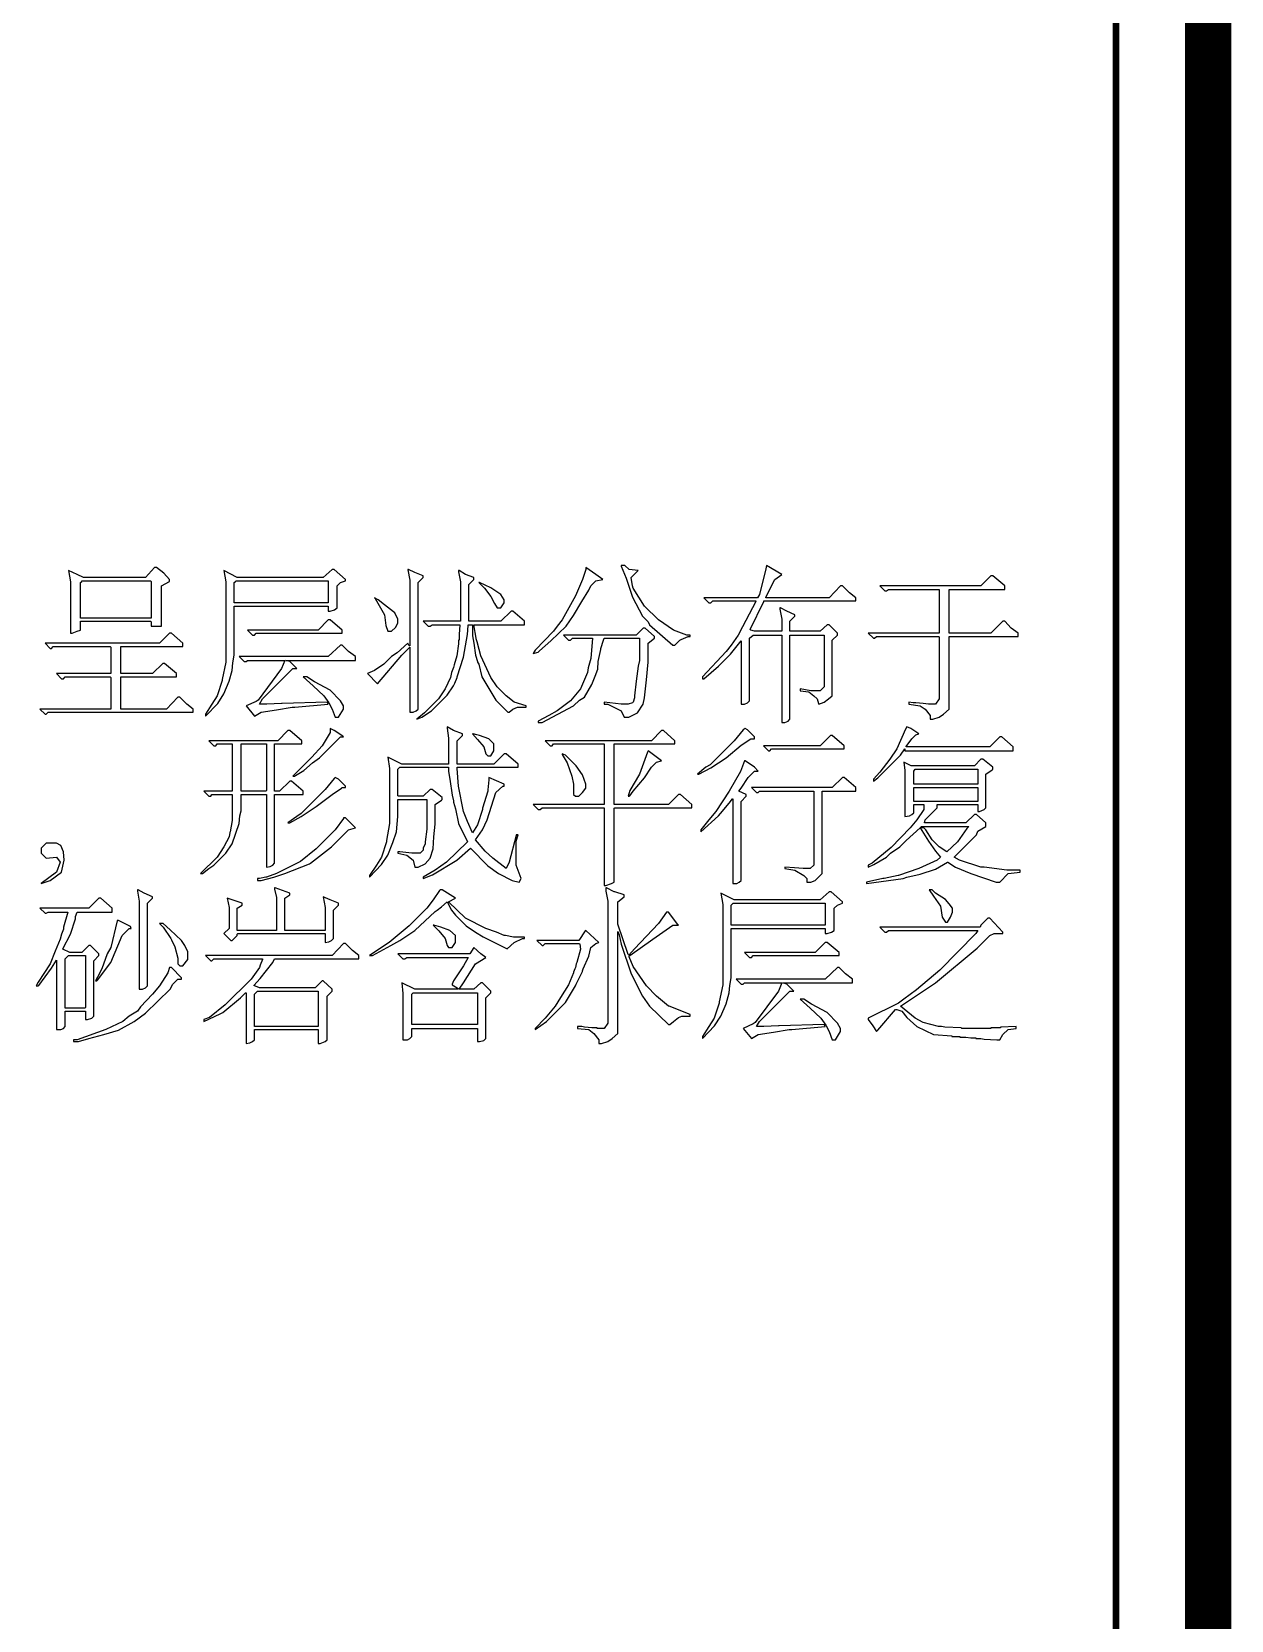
# Model space of a CAD drawing. Extents: x 94 to 452, y -72 to 1042.
# Drawn here: x 425.69 to 451.73, y 520.48 to 554.97 of the extents above; entities that cross this region are included whole.
import ezdxf

# ---------------------------------------------------------------- set-up
doc = ezdxf.new("R2010")
doc.units = 0
doc.header["$MEASUREMENT"] = 0
doc.layers.add('TREE_LAYER', color=7, linetype='Continuous')

msp = doc.modelspace()

# ---------------------------------------------------------------- linework, layer by layer
at = {"layer": 'TREE_LAYER'}
for points, const_width, elevation in [([(94.22612, 93.001716), (94.22612, 848.485862), (94.22612, 908.832322), (94.22612, 995.005583), (94.22612, 1005.005583), (94.22612, 1017.005583), (126.22612, 1017.005583), (146.22612, 1017.005583), (186.22612, 1017.005583), (191.22612, 1017.005583), (206.22612, 1017.005583), (211.22612, 1017.005583), (221.22612, 1017.005583), (399.22612, 1017.005583), (409.22612, 1017.005583), (451.22612, 1017.005583), (451.22612, 995.005583), (451.22612, 11.113007)], 1, 2891.008799), ([(449.22612, 11.113007), (449.22612, 995.005583)], 0.15, 2875.008799)]:
    msp.add_lwpolyline(points, dxfattribs=dict(at, const_width=const_width, elevation=elevation))
at = {"layer": 'TREE_LAYER', "elevation": 1017}
for points in [[(428.395775, 543.340555), (428.354598, 543.340555), (428.162441, 543.120947), (426.817343, 543.120947), (426.680088, 543.189574), (426.487931, 543.271927), (426.529108, 543.024868), (426.529108, 541.913104), (426.570284, 541.913104), (426.680088, 541.95428), (426.748716, 541.981731), (426.748716, 542.160162), (426.748716, 542.173888), (428.272245, 542.173888), (428.285971, 542.160162), (428.285971, 542.064084), (428.505579, 542.064084), (428.505579, 542.942515), (428.68401, 543.038594), (428.68401, 543.07977), (428.56048, 543.217025), (428.395775, 543.340555), (428.395775, 543.340555)], [(432.252292, 543.299378), (432.211116, 543.299378), (432.018959, 543.120947), (430.152292, 543.120947), (429.864057, 543.271927), (429.905233, 543.024868), (429.905233, 541.281731), (429.822881, 540.911143), (429.822881, 540.883692), (429.713077, 540.55428), (429.603273, 540.375849), (429.466018, 540.156241), (429.466018, 540.115064), (429.726802, 540.389574), (429.864057, 540.595457), (429.973861, 540.869966), (430.042488, 541.1033), (430.056214, 541.268006), (430.083665, 541.432711), (430.083665, 542.489574), (430.083665, 542.5033), (432.128763, 542.5033), (432.128763, 542.489574), (432.128763, 542.393496), (432.169939, 542.393496), (432.266018, 542.420947), (432.32092, 542.462123), (432.32092, 542.942515), (432.389547, 543.011143), (432.499351, 543.052319), (432.499351, 543.07977), (432.252292, 543.299378), (432.252292, 543.299378)], [(433.871555, 543.299378), (433.85783, 543.299378), (433.85783, 543.285653), (433.899006, 543.066045), (433.899006, 541.638594), (433.899006, 541.638594), (433.885281, 541.638594), (433.85783, 541.693496), (433.624496, 541.487613), (433.500967, 541.40526), (433.336261, 541.240555), (433.130379, 541.1033), (432.979398, 541.034672), (433.199006, 540.815064), (433.720575, 541.432711), (433.899006, 541.611143), (433.899006, 541.611143), (433.899006, 540.197417), (433.967634, 540.197417), (434.036261, 540.224868), (434.077437, 540.266045), (434.077437, 543.011143), (434.187241, 543.120947), (434.187241, 543.162123), (434.00881, 543.230751), (433.871555, 543.299378), (433.871555, 543.299378)], [(434.969594, 543.271927), (434.955869, 543.271927), (434.955869, 543.244476), (434.997045, 543.024868), (434.997045, 542.242515), (434.997045, 542.242515), (434.997045, 542.173888), (434.98332, 542.173888), (434.187241, 542.173888), (434.297045, 542.064084), (434.338222, 542.064084), (434.379398, 542.091535), (434.98332, 542.091535), (434.98332, 542.091535), (434.969594, 541.885653), (434.969594, 541.885653), (434.969594, 541.830751), (434.969594, 541.817025), (434.969594, 541.762123), (434.955869, 541.762123), (434.955869, 541.67977), (434.914692, 541.418986), (434.85979, 541.226829), (434.846065, 541.171927), (434.804888, 541.062123), (434.777437, 540.952319), (434.667634, 540.70526), (434.516653, 540.485653), (434.214692, 540.183692), (434.049986, 540.046437), (434.15979, 540.087613), (434.365673, 540.224868), (434.70881, 540.568006), (434.846065, 540.773888), (434.873516, 540.82879), (434.928418, 540.952319), (434.928418, 540.966045), (435.065673, 541.391535), (435.106849, 541.638594), (435.148026, 541.885653), (435.161751, 542.077809), (435.161751, 542.091535), (435.244104, 542.091535), (435.25783, 542.091535), (435.25783, 541.858202), (435.285281, 541.693496), (435.326457, 541.432711), (435.367634, 541.295457), (435.367634, 541.281731), (435.395085, 541.240555), (435.463712, 540.966045), (435.655869, 540.636633), (435.765673, 540.458202), (436.026457, 540.197417), (436.053908, 540.197417), (436.136261, 540.266045), (436.232339, 540.307221), (436.424496, 540.307221), (436.424496, 540.334672), (436.163712, 540.417025), (435.985281, 540.55428), (435.793124, 540.746437), (435.655869, 540.952319), (435.436261, 541.418986), (435.367634, 541.693496), (435.367634, 541.707221), (435.340183, 541.789574), (435.340183, 541.8033), (435.285281, 542.091535), (435.299006, 542.091535), (436.38332, 542.091535), (436.38332, 542.173888), (436.136261, 542.393496), (436.095085, 542.393496), (435.875477, 542.173888), (435.175477, 542.173888), (435.175477, 542.201339), (435.175477, 542.242515), (435.175477, 542.969966), (435.285281, 543.07977), (435.285281, 543.120947), (435.106849, 543.189574), (434.969594, 543.271927), (434.969594, 543.271927)], [(437.714347, 543.340555), (437.714347, 543.340555), (437.714347, 543.299378), (437.64572, 543.07977), (437.494739, 542.722907), (437.206504, 542.201339), (437.0967, 542.064084), (437.014347, 541.95428), (436.616308, 541.542515), (436.575132, 541.473888), (436.684936, 541.501339), (436.712387, 541.52879), (436.959445, 541.748398), (437.288857, 542.064084), (437.453563, 542.297417), (437.631994, 542.599378), (437.782975, 542.846437), (437.824151, 542.942515), (437.933955, 543.052319), (438.084936, 543.07977), (437.933955, 543.189574), (437.714347, 543.340555), (437.714347, 543.340555)], [(438.565328, 543.381731), (438.482975, 543.381731), (438.482975, 543.368006), (438.592779, 543.107221), (438.730034, 542.695457), (438.949641, 542.283692), (439.073171, 542.160162), (439.100622, 542.091535), (439.608465, 541.652319), (439.649641, 541.652319), (439.759445, 541.762123), (439.786896, 541.775849), (439.937877, 541.844476), (439.979053, 541.844476), (439.979053, 541.871927), (439.910426, 541.871927), (439.62219, 541.981731), (439.292779, 542.201339), (438.990818, 542.5033), (438.743759, 542.887613), (438.730034, 542.942515), (438.702583, 543.120947), (438.853563, 543.271927), (438.661406, 543.299378), (438.565328, 543.381731), (438.565328, 543.381731)], [(441.639492, 543.381731), (441.625767, 543.313104), (441.488512, 542.750358), (441.447336, 542.681731), (440.280669, 542.681731), (440.390473, 542.571927), (440.431649, 542.571927), (440.472826, 542.613104), (441.406159, 542.613104), (441.406159, 542.599378), (441.117924, 542.050358), (441.021845, 541.871927), (440.870865, 541.652319), (440.761061, 541.515064), (440.253218, 540.966045), (440.253218, 540.924868), (440.280669, 540.924868), (440.596355, 541.199378), (440.85714, 541.460162), (441.090473, 541.748398), (441.090473, 541.748398), (441.090473, 540.375849), (441.1591, 540.375849), (441.227728, 540.4033), (441.268904, 540.444476), (441.268904, 541.8033), (441.351257, 541.871927), (441.968904, 541.871927), (441.968904, 541.871927), (441.968904, 539.977809), (442.037532, 539.977809), (442.106159, 540.00526), (442.147336, 540.046437), (442.147336, 541.871927), (442.161061, 541.871927), (442.874787, 541.871927), (442.888512, 541.871927), (442.888512, 540.746437), (442.806159, 540.664084), (442.600277, 540.664084), (442.366943, 540.70526), (442.366943, 540.664084), (442.5591, 540.636633), (442.668904, 540.55428), (442.737532, 540.485653), (442.764983, 540.389574), (442.778708, 540.375849), (442.888512, 540.417025), (442.98459, 540.485653), (443.066943, 540.55428), (443.066943, 541.762123), (443.176747, 541.871927), (443.176747, 541.913104), (442.998316, 542.091535), (442.95714, 542.091535), (442.806159, 541.95428), (442.161061, 541.95428), (442.147336, 541.95428), (442.147336, 542.173888), (442.25714, 542.283692), (442.25714, 542.311143), (442.078708, 542.393496), (441.941453, 542.462123), (441.927728, 542.462123), (441.927728, 542.434672), (441.968904, 542.215064), (441.968904, 541.95428), (441.968904, 541.95428), (441.378708, 541.95428), (441.296355, 541.981731), (441.28263, 541.995457), (441.58459, 542.599378), (441.58459, 542.613104), (443.574787, 542.613104), (443.574787, 542.681731), (443.437532, 542.791535), (443.286551, 542.942515), (443.245375, 542.942515), (442.998316, 542.681731), (441.625767, 542.681731), (441.625767, 542.695457), (441.817924, 543.07977), (441.968904, 543.189574), (441.639492, 543.381731), (441.639492, 543.381731)], [(446.552873, 543.162123), (446.511696, 543.162123), (446.292089, 542.942515), (444.09601, 542.942515), (444.205814, 542.832711), (444.246991, 542.832711), (444.288167, 542.860162), (445.372481, 542.860162), (445.386206, 542.860162), (445.386206, 541.913104), (445.372481, 541.913104), (443.848951, 541.913104), (443.958755, 541.8033), (443.986206, 541.8033), (444.027383, 541.844476), (445.372481, 541.844476), (445.386206, 541.830751), (445.386206, 540.485653), (445.303853, 540.375849), (445.152873, 540.375849), (445.152873, 540.375849), (445.043069, 540.389574), (445.043069, 540.389574), (444.878363, 540.4033), (444.823461, 540.4033), (444.727383, 540.417025), (444.727383, 540.375849), (444.974442, 540.334672), (445.084245, 540.266045), (445.194049, 540.12879), (445.194049, 540.115064), (445.194049, 540.046437), (445.248951, 540.046437), (445.386206, 540.087613), (445.482285, 540.156241), (445.605814, 540.266045), (445.605814, 541.830751), (445.605814, 541.844476), (447.101893, 541.844476), (447.101893, 541.913104), (446.950912, 542.022907), (446.813657, 542.173888), (446.772481, 542.173888), (446.511696, 541.913104), (445.605814, 541.913104), (445.605814, 541.913104), (445.605814, 542.860162), (445.605814, 542.860162), (446.813657, 542.860162), (446.813657, 542.942515), (446.552873, 543.162123), (446.552873, 543.162123)], [(426.776167, 543.038594), (426.776167, 543.052319), (428.272245, 543.052319), (428.285971, 543.038594), (428.285971, 542.242515), (428.272245, 542.242515), (426.748716, 542.242515), (426.748716, 542.242515), (426.748716, 543.011143), (426.776167, 543.038594), (426.776167, 543.038594)], [(430.111116, 543.038594), (430.124841, 543.052319), (432.128763, 543.052319), (432.128763, 543.038594), (432.128763, 542.571927), (432.128763, 542.571927), (430.083665, 542.571927), (430.083665, 542.571927), (430.083665, 543.011143), (430.111116, 543.038594), (430.111116, 543.038594)], [(435.40881, 543.011143), (435.395085, 543.011143), (435.518614, 542.887613), (435.655869, 542.709182), (435.738222, 542.558202), (435.793124, 542.462123), (435.806849, 542.462123), (435.875477, 542.462123), (435.944104, 542.571927), (435.944104, 542.640555), (435.875477, 542.750358), (435.655869, 542.901339), (435.40881, 543.011143), (435.40881, 543.011143)], [(433.130379, 542.681731), (433.130379, 542.681731), (433.144104, 542.668006), (433.349986, 542.311143), (433.377437, 542.077809), (433.418614, 541.95428), (433.418614, 541.95428), (433.500967, 541.95428), (433.58332, 542.036633), (433.638222, 542.132711), (433.638222, 542.215064), (433.569594, 542.352319), (433.542143, 542.37977), (433.349986, 542.530751), (433.212732, 542.640555), (433.130379, 542.681731), (433.130379, 542.681731)], [(432.169939, 542.201339), (432.128763, 542.201339), (431.909155, 541.981731), (430.3719, 541.981731), (430.481704, 541.871927), (430.522881, 541.871927), (430.564057, 541.913104), (432.430724, 541.913104), (432.430724, 541.981731), (432.169939, 542.201339), (432.169939, 542.201339)], [(428.725186, 541.913104), (428.68401, 541.913104), (428.464402, 541.693496), (425.980088, 541.693496), (426.089892, 541.583692), (426.117343, 541.583692), (426.15852, 541.624868), (427.393814, 541.624868), (427.407539, 541.611143), (427.407539, 541.034672), (427.393814, 541.034672), (426.227147, 541.034672), (426.336951, 540.924868), (426.378128, 540.924868), (426.419304, 540.966045), (427.393814, 540.966045), (427.407539, 540.952319), (427.407539, 540.266045), (427.393814, 540.266045), (425.870284, 540.266045), (425.980088, 540.156241), (426.007539, 540.156241), (426.048716, 540.197417), (429.191853, 540.197417), (429.191853, 540.266045), (429.054598, 540.375849), (428.903618, 540.526829), (428.862441, 540.526829), (428.615382, 540.266045), (427.627147, 540.266045), (427.627147, 540.266045), (427.627147, 540.952319), (427.627147, 540.966045), (428.83499, 540.966045), (428.83499, 541.034672), (428.574206, 541.25428), (428.533029, 541.25428), (428.313422, 541.034672), (427.627147, 541.034672), (427.627147, 541.034672), (427.627147, 541.611143), (427.627147, 541.624868), (428.972245, 541.624868), (428.972245, 541.693496), (428.725186, 541.913104), (428.725186, 541.913104)], [(439.004543, 542.022907), (438.963367, 542.022907), (438.812387, 541.871927), (437.233955, 541.871927), (437.343759, 541.762123), (437.384936, 541.762123), (437.426112, 541.8033), (437.851602, 541.8033), (437.865328, 541.8033), (437.824151, 541.364084), (437.769249, 541.158202), (437.755524, 541.062123), (437.604543, 540.70526), (437.384936, 540.444476), (437.0967, 540.224868), (436.918269, 540.12879), (436.684936, 540.00526), (436.684936, 539.977809), (436.767288, 539.977809), (437.453563, 540.334672), (437.577092, 540.458202), (437.686896, 540.526829), (437.851602, 540.801339), (437.92023, 540.97977), (437.975132, 541.130751), (437.988857, 541.295457), (438.043759, 541.556241), (438.043759, 541.583692), (438.098661, 541.762123), (438.112387, 541.8033), (438.881014, 541.8033), (438.881014, 541.8033), (438.881014, 541.322907), (438.853563, 541.199378), (438.812387, 540.869966), (438.77121, 540.55428), (438.77121, 540.513104), (438.743759, 540.417025), (438.730034, 540.4033), (438.633955, 540.375849), (438.482975, 540.375849), (438.112387, 540.417025), (438.112387, 540.375849), (438.194739, 540.375849), (438.482975, 540.224868), (438.551602, 540.087613), (438.647681, 540.087613), (438.839837, 540.183692), (438.963367, 540.375849), (438.990818, 540.513104), (439.031994, 540.897417), (439.073171, 541.281731), (439.073171, 541.693496), (439.210426, 541.8033), (439.210426, 541.844476), (439.004543, 542.022907), (439.004543, 542.022907)], [(432.430724, 541.652319), (432.389547, 541.652319), (432.128763, 541.40526), (430.193469, 541.40526), (430.303273, 541.295457), (430.344449, 541.295457), (430.3719, 541.322907), (431.181704, 541.322907), (431.181704, 541.322907), (431.113077, 541.144476), (430.605233, 540.458202), (430.564057, 540.430751), (430.344449, 540.334672), (430.522881, 540.115064), (430.673861, 540.197417), (431.003273, 540.252319), (431.34641, 540.307221), (431.401312, 540.307221), (432.128763, 540.375849), (432.101312, 540.417025), (431.126802, 540.389574), (431.113077, 540.389574), (430.79739, 540.375849), (430.79739, 540.375849), (430.64641, 540.375849), (430.632684, 540.375849), (430.701312, 540.485653), (431.360135, 541.144476), (431.442488, 541.144476), (431.291508, 541.295457), (431.209155, 541.322907), (431.209155, 541.322907), (431.209155, 541.322907), (432.718959, 541.322907), (432.718959, 541.40526), (432.567979, 541.515064), (432.430724, 541.652319), (432.430724, 541.652319)], [(431.662096, 540.966045), (431.579743, 540.966045), (431.799351, 540.773888), (432.032684, 540.55428), (432.142488, 540.4033), (432.211116, 540.266045), (432.279743, 540.087613), (432.348371, 540.087613), (432.458175, 540.266045), (432.458175, 540.334672), (432.389547, 540.444476), (432.169939, 540.677809), (431.826802, 540.856241), (431.662096, 540.966045), (431.662096, 540.966045)], [(431.291508, 539.799378), (431.250332, 539.799378), (431.030724, 539.57977), (429.534645, 539.57977), (429.644449, 539.469966), (429.685626, 539.469966), (429.713077, 539.511143), (430.042488, 539.511143), (430.042488, 539.511143), (430.042488, 538.495457), (430.042488, 538.481731), (429.424841, 538.481731), (429.534645, 538.371927), (429.575822, 538.371927), (429.603273, 538.413104), (430.042488, 538.413104), (430.042488, 538.413104), (430.042488, 537.850358), (430.001312, 537.6033), (429.987586, 537.589574), (429.973861, 537.493496), (429.864057, 537.273888), (429.713077, 537.05428), (429.356214, 536.697417), (429.39739, 536.697417), (429.534645, 536.807221), (429.644449, 536.875849), (429.905233, 537.136633), (430.042488, 537.342515), (430.193469, 537.781731), (430.207194, 537.946437), (430.234645, 538.056241), (430.234645, 538.413104), (430.234645, 538.413104), (430.769939, 538.413104), (430.783665, 538.413104), (430.783665, 536.834672), (430.866018, 536.848398), (430.92092, 536.875849), (430.962096, 536.917025), (430.962096, 538.413104), (430.962096, 538.413104), (431.579743, 538.413104), (431.579743, 538.481731), (431.332684, 538.701339), (431.291508, 538.701339), (431.0719, 538.481731), (430.962096, 538.481731), (430.962096, 538.495457), (430.962096, 539.511143), (430.962096, 539.511143), (431.552292, 539.511143), (431.552292, 539.57977), (431.291508, 539.799378), (431.291508, 539.799378)], [(432.169939, 539.840555), (432.169939, 539.840555), (432.169939, 539.771927), (432.169939, 539.758202), (431.991508, 539.469966), (431.7719, 539.222907), (431.360135, 538.811143), (431.401312, 538.811143), (431.415037, 538.824868), (431.593469, 538.934672), (431.785626, 539.099378), (431.936606, 539.209182), (432.389547, 539.662123), (432.458175, 539.662123), (432.403273, 539.7033), (432.252292, 539.799378), (432.169939, 539.840555), (432.169939, 539.840555)], [(434.70881, 539.881731), (434.70881, 539.881731), (434.70881, 539.85428), (434.736261, 539.634672), (434.736261, 539.071927), (434.736261, 539.071927), (433.720575, 539.071927), (433.418614, 539.222907), (433.45979, 538.975849), (433.45979, 537.781731), (433.391163, 537.411143), (433.391163, 537.383692), (433.281359, 537.05428), (433.171555, 536.875849), (433.020575, 536.656241), (433.020575, 536.615064), (433.281359, 536.889574), (433.418614, 537.095457), (433.528418, 537.369966), (433.610771, 537.6033), (433.624496, 537.768006), (433.638222, 537.932711), (433.638222, 538.3033), (433.651947, 538.3033), (434.255869, 538.3033), (434.269594, 538.3033), (434.269594, 537.658202), (434.228418, 537.383692), (434.228418, 537.342515), (434.187241, 537.246437), (434.187241, 537.20526), (434.118614, 537.136633), (433.940183, 537.136633), (433.679398, 537.164084), (433.638222, 537.164084), (433.638222, 537.136633), (433.830379, 537.095457), (433.967634, 536.985653), (434.00881, 536.834672), (434.077437, 536.834672), (434.228418, 536.9033), (434.338222, 537.026829), (434.406849, 537.232711), (434.420575, 537.493496), (434.448026, 537.768006), (434.448026, 538.193496), (434.585281, 538.289574), (434.599006, 538.3033), (434.599006, 538.344476), (434.379398, 538.522907), (434.338222, 538.522907), (434.187241, 538.371927), (433.651947, 538.371927), (433.638222, 538.385653), (433.638222, 538.962123), (433.679398, 539.0033), (434.736261, 539.0033), (434.736261, 538.989574), (434.736261, 538.907221), (434.763712, 538.742515), (434.818614, 538.399378), (434.846065, 538.275849), (434.846065, 538.248398), (434.887241, 538.097417), (434.955869, 537.781731), (435.148026, 537.383692), (434.695085, 536.944476), (434.448026, 536.766045), (434.187241, 536.615064), (434.187241, 536.587613), (434.393124, 536.669966), (434.914692, 536.985653), (435.216653, 537.246437), (435.587241, 536.862123), (435.820575, 536.697417), (436.122535, 536.546437), (436.273516, 536.50526), (436.314692, 536.587613), (436.204888, 536.875849), (436.204888, 537.397417), (436.246065, 537.534672), (436.204888, 537.534672), (436.204888, 537.520947), (436.053908, 536.944476), (435.985281, 536.807221), (435.697045, 537.026829), (435.532339, 537.177809), (435.326457, 537.424868), (435.477437, 537.644476), (435.573516, 537.864084), (435.765673, 538.45428), (435.916653, 538.591535), (435.944104, 538.591535), (435.944104, 538.632711), (435.614692, 538.783692), (435.614692, 538.72879), (435.587241, 538.509182), (435.587241, 538.481731), (435.477437, 538.111143), (435.477437, 538.083692), (435.367634, 537.75428), (435.25783, 537.575849), (435.148026, 537.822907), (435.065673, 538.042515), (434.955869, 538.591535), (434.928418, 538.975849), (434.928418, 539.0033), (436.246065, 539.0033), (436.246065, 539.071927), (435.985281, 539.291535), (435.944104, 539.291535), (435.724496, 539.071927), (434.928418, 539.071927), (434.928418, 539.071927), (434.928418, 539.57977), (435.038222, 539.689574), (435.038222, 539.730751), (434.846065, 539.799378), (434.70881, 539.881731), (434.70881, 539.881731)], [(435.271555, 539.730751), (435.25783, 539.730751), (435.367634, 539.607221), (435.504888, 539.442515), (435.546065, 539.291535), (435.587241, 539.250358), (435.655869, 539.250358), (435.724496, 539.360162), (435.724496, 539.511143), (435.614692, 539.620947), (435.40881, 539.689574), (435.353908, 539.7033), (435.271555, 539.730751), (435.271555, 539.730751)], [(439.402583, 539.799378), (439.361406, 539.799378), (439.141798, 539.57977), (436.835916, 539.57977), (436.94572, 539.469966), (436.986896, 539.469966), (437.014347, 539.511143), (438.112387, 539.511143), (438.112387, 539.511143), (438.112387, 538.193496), (438.112387, 538.193496), (436.575132, 538.193496), (436.684936, 538.083692), (436.726112, 538.083692), (436.767288, 538.124868), (438.112387, 538.124868), (438.112387, 538.111143), (438.112387, 536.436633), (438.153563, 536.436633), (438.277092, 536.477809), (438.331994, 536.50526), (438.331994, 538.111143), (438.34572, 538.124868), (440.02023, 538.124868), (440.02023, 538.193496), (439.773171, 538.413104), (439.731994, 538.413104), (439.512387, 538.193496), (438.34572, 538.193496), (438.331994, 538.193496), (438.331994, 539.511143), (438.34572, 539.511143), (439.649641, 539.511143), (439.649641, 539.57977), (439.402583, 539.799378), (439.402583, 539.799378)], [(441.172826, 539.840555), (441.131649, 539.813104), (440.939492, 539.57977), (440.417924, 539.058202), (440.321845, 539.0033), (440.143414, 538.852319), (440.170865, 538.852319), (440.431649, 538.989574), (440.761061, 539.209182), (441.090473, 539.483692), (441.296355, 539.620947), (441.310081, 539.620947), (441.378708, 539.620947), (441.378708, 539.662123), (441.227728, 539.813104), (441.172826, 539.840555), (441.172826, 539.840555)], [(444.686206, 539.881731), (444.658755, 539.826829), (444.466598, 539.401339), (444.315618, 539.181731), (444.09601, 538.893496), (443.958755, 538.742515), (443.958755, 538.701339), (444.054834, 538.769966), (444.548951, 539.264084), (444.64503, 539.401339), (444.64503, 539.360162), (446.992089, 539.360162), (446.992089, 539.442515), (446.74503, 539.662123), (446.703853, 539.662123), (446.484245, 539.442515), (444.672481, 539.442515), (444.672481, 539.442515), (444.672481, 539.456241), (444.79601, 539.620947), (444.878363, 539.7033), (444.946991, 539.730751), (444.768559, 539.840555), (444.686206, 539.881731), (444.686206, 539.881731)], [(430.234645, 539.511143), (430.234645, 539.511143), (430.769939, 539.511143), (430.783665, 539.511143), (430.783665, 538.495457), (430.769939, 538.481731), (430.234645, 538.481731), (430.234645, 538.495457), (430.234645, 539.511143), (430.234645, 539.511143)], [(439.073171, 539.360162), (439.059445, 539.332711), (438.881014, 538.852319), (438.675132, 538.495457), (438.633955, 538.371927), (438.661406, 538.371927), (438.675132, 538.385653), (438.743759, 538.481731), (438.990818, 538.769966), (439.141798, 539.0033), (439.251602, 539.113104), (439.361406, 539.140555), (439.073171, 539.360162), (439.073171, 539.360162)], [(443.066943, 539.689574), (443.025767, 539.689574), (442.806159, 539.469966), (441.570865, 539.469966), (441.680669, 539.360162), (441.70812, 539.360162), (441.749296, 539.401339), (443.327728, 539.401339), (443.327728, 539.469966), (443.066943, 539.689574), (443.066943, 539.689574)], [(437.206504, 539.291535), (437.206504, 539.291535), (437.206504, 539.277809), (437.316308, 539.099378), (437.412387, 538.811143), (437.453563, 538.632711), (437.453563, 538.413104), (437.494739, 538.371927), (437.563367, 538.371927), (437.64572, 538.45428), (437.714347, 538.550358), (437.714347, 538.632711), (437.64572, 538.838594), (437.508465, 539.030751), (437.275132, 539.264084), (437.206504, 539.291535), (437.206504, 539.291535)], [(441.172826, 539.140555), (441.1591, 539.140555), (441.076747, 538.907221), (440.829689, 538.481731), (440.541453, 538.042515), (440.390473, 537.864084), (440.212041, 537.644476), (440.212041, 537.6033), (440.596355, 537.946437), (440.637532, 538.001339), (440.829689, 538.220947), (440.898316, 538.317025), (440.898316, 538.317025), (440.912041, 538.317025), (440.912041, 536.477809), (440.994394, 536.477809), (441.049296, 536.50526), (441.090473, 536.546437), (441.090473, 538.262123), (441.200277, 538.371927), (441.200277, 538.413104), (441.035571, 538.481731), (441.035571, 538.481731), (441.090473, 538.550358), (441.241453, 538.783692), (441.378708, 538.920947), (441.461061, 538.920947), (441.378708, 539.0033), (441.172826, 539.140555), (441.172826, 539.140555)], [(446.333265, 539.181731), (446.292089, 539.181731), (446.154834, 539.030751), (444.782285, 539.030751), (444.617579, 539.113104), (444.64503, 538.934672), (444.64503, 537.932711), (444.741108, 537.946437), (444.79601, 537.973888), (444.837187, 538.015064), (444.837187, 538.193496), (444.837187, 538.193496), (445.043069, 538.193496), (445.056794, 538.193496), (445.056794, 538.083692), (444.905814, 537.864084), (444.754834, 537.685653), (444.343069, 537.260162), (443.931304, 536.917025), (443.848951, 536.875849), (443.848951, 536.834672), (443.972481, 536.889574), (444.246991, 537.05428), (444.329343, 537.136633), (444.535226, 537.273888), (444.672481, 537.411143), (444.974442, 537.685653), (445.152873, 537.397417), (445.303853, 537.177809), (445.413657, 537.05428), (445.34503, 536.985653), (444.946991, 536.807221), (444.507775, 536.656241), (444.494049, 536.656241), (444.192089, 536.587613), (444.164638, 536.587613), (443.807775, 536.50526), (443.807775, 536.477809), (444.603853, 536.587613), (444.686206, 536.615064), (444.974442, 536.683692), (445.303853, 536.793496), (445.564638, 536.944476), (445.578363, 536.944476), (445.743069, 536.834672), (446.072481, 536.697417), (446.6215, 536.50526), (446.703853, 536.50526), (446.882285, 536.697417), (447.143069, 536.724868), (447.143069, 536.766045), (446.854834, 536.766045), (446.360716, 536.834672), (446.292089, 536.834672), (445.825422, 536.985653), (445.715618, 537.05428), (446.19601, 537.534672), (446.223461, 537.617025), (446.401893, 537.713104), (446.401893, 537.795457), (446.19601, 537.973888), (446.154834, 537.973888), (445.962677, 537.795457), (445.07052, 537.795457), (445.07052, 537.795457), (445.084245, 537.864084), (445.34503, 538.124868), (445.34503, 538.193496), (446.223461, 538.193496), (446.223461, 538.193496), (446.223461, 538.042515), (446.264638, 538.042515), (446.360716, 538.083692), (446.401893, 538.124868), (446.401893, 538.852319), (446.539147, 538.948398), (446.552873, 538.962123), (446.552873, 539.0033), (446.333265, 539.181731), (446.333265, 539.181731)], [(432.279743, 538.783692), (432.252292, 538.756241), (432.060135, 538.522907), (431.538567, 538.001339), (431.442488, 537.932711), (431.250332, 537.795457), (431.291508, 537.795457), (431.538567, 537.932711), (431.867979, 538.152319), (432.211116, 538.413104), (432.416998, 538.550358), (432.430724, 538.564084), (432.499351, 538.564084), (432.499351, 538.591535), (432.348371, 538.742515), (432.279743, 538.783692), (432.279743, 538.783692)], [(443.327728, 538.783692), (443.286551, 538.783692), (443.066943, 538.564084), (441.310081, 538.564084), (441.419885, 538.45428), (441.461061, 538.45428), (441.488512, 538.481731), (442.655179, 538.481731), (442.668904, 538.481731), (442.668904, 536.875849), (442.586551, 536.807221), (442.435571, 536.807221), (442.435571, 536.807221), (442.243414, 536.820947), (442.243414, 536.820947), (442.037532, 536.834672), (442.037532, 536.807221), (442.25714, 536.766045), (442.449296, 536.656241), (442.517924, 536.587613), (442.517924, 536.50526), (442.600277, 536.50526), (442.696355, 536.546437), (442.847336, 536.697417), (442.847336, 538.481731), (442.847336, 538.481731), (443.574787, 538.481731), (443.574787, 538.564084), (443.327728, 538.783692), (443.327728, 538.783692)], [(444.864638, 538.962123), (444.864638, 538.962123), (446.223461, 538.962123), (446.223461, 538.962123), (446.223461, 538.632711), (446.223461, 538.632711), (444.837187, 538.632711), (444.837187, 538.632711), (444.837187, 538.920947), (444.864638, 538.962123), (444.864638, 538.962123)], [(444.837187, 538.550358), (444.837187, 538.564084), (446.223461, 538.564084), (446.223461, 538.550358), (446.223461, 538.275849), (446.223461, 538.262123), (444.837187, 538.262123), (444.837187, 538.275849), (444.837187, 538.550358), (444.837187, 538.550358)], [(432.499351, 537.90526), (432.458175, 537.90526), (432.458175, 537.891535), (432.279743, 537.644476), (431.867979, 537.232711), (431.524841, 536.958202), (431.003273, 536.697417), (430.783665, 536.615064), (430.769939, 536.615064), (430.632684, 536.587613), (430.591508, 536.587613), (430.591508, 536.546437), (430.673861, 536.546437), (430.948371, 536.615064), (431.181704, 536.697417), (431.716998, 536.9033), (431.744449, 536.917025), (432.19739, 537.273888), (432.567979, 537.644476), (432.718959, 537.685653), (432.499351, 537.90526), (432.499351, 537.90526)], [(445.001893, 537.713104), (445.015618, 537.713104), (446.031304, 537.713104), (446.031304, 537.713104), (445.990128, 537.671927), (445.784245, 537.383692), (445.550912, 537.164084), (445.386206, 537.273888), (445.235226, 537.424868), (445.097971, 537.644476), (445.056794, 537.685653), (444.974442, 537.685653), (445.001893, 537.713104), (445.001893, 537.713104)], [(426.227147, 537.356241), (426.007539, 537.356241), (425.897735, 537.246437), (425.897735, 537.136633), (426.007539, 537.026829), (426.227147, 537.05428), (426.3095, 536.944476), (426.227147, 536.724868), (425.897735, 536.477809), (426.089892, 536.546437), (426.336951, 536.724868), (426.391853, 536.985653), (426.378128, 537.164084), (426.323226, 537.301339), (426.227147, 537.356241), (426.227147, 537.356241)], [(427.997735, 536.340555), (427.98401, 536.340555), (427.98401, 536.313104), (428.025186, 536.093496), (428.025186, 534.185653), (428.093814, 534.185653), (428.162441, 534.213104), (428.203618, 534.25428), (428.203618, 536.052319), (428.313422, 536.162123), (428.313422, 536.189574), (428.13499, 536.271927), (427.997735, 536.340555), (427.997735, 536.340555)], [(430.975822, 536.381731), (430.962096, 536.381731), (430.962096, 536.35428), (431.003273, 536.175849), (431.003273, 535.462123), (430.989547, 535.462123), (430.166018, 535.462123), (430.152292, 535.462123), (430.152292, 535.942515), (430.262096, 536.011143), (430.262096, 536.011143), (430.262096, 536.052319), (429.932684, 536.162123), (429.973861, 535.956241), (429.973861, 535.5033), (429.864057, 535.393496), (430.015037, 535.242515), (430.042488, 535.242515), (430.152292, 535.352319), (430.152292, 535.37977), (430.166018, 535.393496), (432.060135, 535.393496), (432.060135, 535.37977), (432.060135, 535.201339), (432.142488, 535.215064), (432.19739, 535.242515), (432.238567, 535.283692), (432.238567, 535.901339), (432.348371, 536.011143), (432.348371, 536.052319), (432.169939, 536.120947), (432.018959, 536.189574), (432.060135, 535.956241), (432.060135, 535.462123), (432.060135, 535.462123), (431.181704, 535.462123), (431.181704, 535.462123), (431.181704, 536.162123), (431.291508, 536.230751), (431.291508, 536.230751), (431.291508, 536.271927), (430.975822, 536.381731), (430.975822, 536.381731)], [(434.599006, 536.340555), (434.55783, 536.340555), (434.544104, 536.326829), (434.406849, 536.120947), (434.269594, 535.942515), (433.885281, 535.558202), (433.446065, 535.201339), (433.020575, 534.913104), (433.089202, 534.913104), (433.487241, 535.132711), (433.679398, 535.242515), (434.00881, 535.462123), (434.448026, 535.873888), (434.489202, 535.901339), (434.585281, 535.969966), (434.70881, 536.07977), (434.804888, 535.901339), (434.887241, 535.791535), (435.120575, 535.558202), (435.326457, 535.420947), (435.491163, 535.324868), (436.012732, 535.064084), (436.163712, 535.201339), (436.342143, 535.283692), (436.38332, 535.283692), (436.38332, 535.311143), (436.149986, 535.311143), (435.971555, 535.352319), (435.944104, 535.352319), (435.779398, 535.420947), (435.546065, 535.5033), (435.106849, 535.722907), (434.736261, 536.07977), (434.887241, 536.162123), (434.599006, 536.340555), (434.599006, 536.340555)], [(438.167288, 536.381731), (438.153563, 536.381731), (438.153563, 536.313104), (438.194739, 536.093496), (438.194739, 533.444476), (438.112387, 533.334672), (437.961406, 533.334672), (437.961406, 533.348398), (437.851602, 533.348398), (437.851602, 533.348398), (437.686896, 533.362123), (437.631994, 533.375849), (437.535916, 533.375849), (437.535916, 533.334672), (437.782975, 533.307221), (437.892779, 533.224868), (438.002583, 533.087613), (438.002583, 533.087613), (438.002583, 533.00526), (438.057485, 533.00526), (438.194739, 533.046437), (438.290818, 533.115064), (438.414347, 533.224868), (438.414347, 535.434672), (438.414347, 535.434672), (438.441798, 535.366045), (438.482975, 535.160162), (438.702583, 534.515064), (438.949641, 534.034672), (439.100622, 533.815064), (439.512387, 533.417025), (439.539837, 533.417025), (439.62219, 533.485653), (439.731994, 533.568006), (439.800622, 533.595457), (439.979053, 533.595457), (439.979053, 533.636633), (439.979053, 533.636633), (439.526112, 533.815064), (439.512387, 533.815064), (439.251602, 534.034672), (439.031994, 534.25428), (438.743759, 534.67977), (438.661406, 534.885653), (438.661406, 534.899378), (438.675132, 534.913104), (439.169249, 535.269966), (439.608465, 535.571927), (439.62219, 535.571927), (439.731994, 535.571927), (439.718269, 535.585653), (439.512387, 535.860162), (439.512387, 535.860162), (439.47121, 535.860162), (439.292779, 535.613104), (438.77121, 535.064084), (438.647681, 534.926829), (438.633955, 534.940555), (438.414347, 535.599378), (438.414347, 536.07977), (438.551602, 536.189574), (438.551602, 536.189574), (438.551602, 536.230751), (438.34572, 536.299378), (438.331994, 536.299378), (438.167288, 536.381731), (438.167288, 536.381731)], [(443.039492, 536.299378), (442.998316, 536.299378), (442.806159, 536.120947), (440.939492, 536.120947), (440.651257, 536.271927), (440.692434, 536.024868), (440.692434, 534.281731), (440.610081, 533.911143), (440.610081, 533.883692), (440.500277, 533.55428), (440.390473, 533.375849), (440.253218, 533.156241), (440.253218, 533.115064), (440.514002, 533.389574), (440.651257, 533.595457), (440.761061, 533.869966), (440.829689, 534.1033), (440.843414, 534.268006), (440.870865, 534.432711), (440.870865, 535.489574), (440.870865, 535.5033), (442.915963, 535.5033), (442.915963, 535.489574), (442.915963, 535.393496), (442.95714, 535.393496), (443.053218, 535.420947), (443.10812, 535.462123), (443.10812, 535.942515), (443.176747, 536.011143), (443.286551, 536.052319), (443.286551, 536.07977), (443.039492, 536.299378), (443.039492, 536.299378)], [(445.235226, 536.340555), (445.166598, 536.340555), (445.262677, 536.2033), (445.413657, 535.983692), (445.454834, 535.750358), (445.523461, 535.640555), (445.564638, 535.640555), (445.633265, 535.750358), (445.674442, 535.860162), (445.674442, 535.942515), (445.605814, 536.038594), (445.523461, 536.134672), (445.303853, 536.271927), (445.235226, 536.340555), (445.235226, 536.340555)], [(427.187931, 536.162123), (427.146755, 536.162123), (426.927147, 535.942515), (425.870284, 535.942515), (425.980088, 535.832711), (426.007539, 535.832711), (426.048716, 535.860162), (426.474206, 535.860162), (426.474206, 535.860162), (426.378128, 535.530751), (426.378128, 535.489574), (426.336951, 535.37977), (426.3095, 535.269966), (426.199696, 535.009182), (426.089892, 534.734672), (425.829108, 534.336633), (425.787931, 534.25428), (425.787931, 534.25428), (425.829108, 534.25428), (425.842833, 534.268006), (426.117343, 534.638594), (426.227147, 534.817025), (426.227147, 534.817025), (426.227147, 533.307221), (426.323226, 533.307221), (426.378128, 533.334672), (426.419304, 533.375849), (426.419304, 533.70526), (426.419304, 533.70526), (426.844794, 533.70526), (426.85852, 533.70526), (426.85852, 533.526829), (426.899696, 533.526829), (426.995775, 533.55428), (427.036951, 533.595457), (427.036951, 534.8033), (427.146755, 534.913104), (427.146755, 534.95428), (426.968324, 535.132711), (426.927147, 535.132711), (426.776167, 534.981731), (426.515382, 534.981731), (426.364402, 535.050358), (426.364402, 535.064084), (426.529108, 535.37977), (426.638912, 535.709182), (426.638912, 535.764084), (426.680088, 535.860162), (427.43499, 535.860162), (427.43499, 535.942515), (427.187931, 536.162123), (427.187931, 536.162123)], [(440.898316, 536.038594), (440.912041, 536.052319), (442.915963, 536.052319), (442.915963, 536.038594), (442.915963, 535.571927), (442.915963, 535.571927), (440.870865, 535.571927), (440.870865, 535.571927), (440.870865, 536.011143), (440.898316, 536.038594), (440.898316, 536.038594)], [(427.55852, 535.681731), (427.544794, 535.668006), (427.407539, 535.091535), (427.325186, 534.95428), (427.215382, 534.624868), (427.119304, 534.446437), (427.078128, 534.364084), (427.105579, 534.364084), (427.119304, 534.377809), (427.407539, 534.762123), (427.654598, 535.352319), (427.805579, 535.5033), (427.846755, 535.5033), (427.833029, 535.544476), (427.55852, 535.681731), (427.55852, 535.681731)], [(428.546755, 535.613104), (428.464402, 535.613104), (428.546755, 535.530751), (428.711461, 535.283692), (428.725186, 535.256241), (428.793814, 535.10526), (428.862441, 534.858202), (428.862441, 534.734672), (428.903618, 534.693496), (428.972245, 534.693496), (429.082049, 534.830751), (429.082049, 534.995457), (429.013422, 535.132711), (428.944794, 535.242515), (428.697735, 535.475849), (428.546755, 535.613104), (428.546755, 535.613104)], [(434.420575, 535.571927), (434.406849, 535.571927), (434.530379, 535.448398), (434.667634, 535.283692), (434.70881, 535.132711), (434.736261, 535.091535), (434.818614, 535.091535), (434.887241, 535.201339), (434.887241, 535.352319), (434.763712, 535.462123), (434.571555, 535.530751), (434.516653, 535.544476), (434.420575, 535.571927), (434.420575, 535.571927)], [(446.484245, 535.722907), (446.443069, 535.722907), (446.292089, 535.571927), (446.278363, 535.530751), (444.09601, 535.530751), (444.205814, 535.420947), (444.246991, 535.420947), (444.288167, 535.462123), (446.223461, 535.462123), (446.223461, 535.462123), (446.182285, 535.393496), (445.399932, 534.597417), (444.892089, 534.171927), (444.617579, 533.966045), (444.507775, 533.883692), (443.848951, 533.55428), (443.848951, 533.526829), (443.94503, 533.389574), (444.027383, 533.266045), (444.027383, 533.266045), (444.054834, 533.293496), (444.439147, 533.746437), (444.466598, 533.746437), (444.576402, 533.70526), (444.686206, 533.568006), (444.905814, 533.375849), (445.262677, 533.197417), (445.660716, 533.169966), (445.660716, 533.156241), (445.715618, 533.156241), (445.715618, 533.156241), (445.77052, 533.156241), (445.784245, 533.156241), (445.839147, 533.156241), (445.839147, 533.142515), (445.894049, 533.142515), (445.894049, 533.142515), (445.948951, 533.142515), (445.962677, 533.142515), (446.072481, 533.12879), (446.072481, 533.12879), (446.182285, 533.12879), (446.182285, 533.115064), (446.292089, 533.115064), (446.360716, 533.101339), (446.635226, 533.087613), (446.648951, 533.087613), (446.703853, 533.087613), (446.772481, 533.197417), (446.882285, 533.307221), (447.060716, 533.334672), (447.060716, 533.375849), (446.717579, 533.362123), (446.717579, 533.348398), (446.580324, 533.348398), (446.580324, 533.348398), (446.511696, 533.348398), (446.511696, 533.334672), (445.880324, 533.334672), (445.866598, 533.348398), (445.509736, 533.362123), (445.441108, 533.375849), (445.372481, 533.375849), (445.043069, 533.458202), (444.864638, 533.55428), (444.548951, 533.815064), (445.303853, 534.322907), (446.209736, 535.077809), (446.484245, 535.352319), (446.580324, 535.393496), (446.772481, 535.393496), (446.772481, 535.420947), (446.484245, 535.722907), (446.484245, 535.722907)], [(437.714347, 535.462123), (437.700622, 535.448398), (437.563367, 535.242515), (436.657485, 535.242515), (436.767288, 535.132711), (436.794739, 535.132711), (436.835916, 535.173888), (437.577092, 535.173888), (437.590818, 535.160162), (437.604543, 535.050358), (437.52219, 534.762123), (437.508465, 534.734672), (437.494739, 534.652319), (437.481014, 534.624868), (437.453563, 534.556241), (437.453563, 534.542515), (437.343759, 534.281731), (437.165328, 534.007221), (437.055524, 533.815064), (436.835916, 533.55428), (436.616308, 533.334672), (436.616308, 533.307221), (436.863367, 533.485653), (437.275132, 533.897417), (437.494739, 534.25428), (437.508465, 534.295457), (437.64572, 534.569966), (437.64572, 534.583692), (437.659445, 534.624868), (437.782975, 534.899378), (437.824151, 535.091535), (437.933955, 535.173888), (438.002583, 535.201339), (437.714347, 535.462123), (437.714347, 535.462123)], [(426.487931, 534.913104), (426.487931, 534.913104), (426.844794, 534.913104), (426.85852, 534.913104), (426.85852, 533.787613), (426.844794, 533.773888), (426.419304, 533.773888), (426.419304, 533.787613), (426.419304, 534.844476), (426.487931, 534.913104), (426.487931, 534.913104)], [(432.499351, 535.173888), (432.458175, 535.173888), (432.211116, 534.913104), (429.466018, 534.913104), (429.575822, 534.8033), (429.603273, 534.8033), (429.644449, 534.844476), (430.701312, 534.844476), (430.701312, 534.830751), (430.64641, 534.707221), (430.632684, 534.652319), (430.454253, 534.40526), (429.891508, 533.842515), (429.548371, 533.568006), (429.424841, 533.526829), (429.424841, 533.485653), (429.781704, 533.650358), (429.836606, 533.677809), (430.22092, 533.993496), (430.330724, 534.1033), (430.344449, 534.1033), (430.344449, 533.00526), (430.426802, 533.018986), (430.481704, 533.046437), (430.522881, 533.087613), (430.522881, 533.293496), (430.522881, 533.307221), (431.909155, 533.307221), (431.909155, 533.293496), (431.909155, 533.00526), (431.950332, 533.00526), (432.060135, 533.046437), (432.101312, 533.087613), (432.101312, 534.034672), (432.211116, 534.144476), (432.211116, 534.185653), (432.018959, 534.364084), (431.991508, 534.364084), (431.840528, 534.213104), (430.632684, 534.213104), (430.509155, 534.268006), (430.64641, 534.418986), (430.92092, 534.762123), (430.962096, 534.844476), (432.787586, 534.844476), (432.787586, 534.913104), (432.650332, 535.022907), (432.499351, 535.173888), (432.499351, 535.173888)], [(435.285281, 535.091535), (435.202928, 534.95428), (433.638222, 534.95428), (433.748026, 534.844476), (433.789202, 534.844476), (433.830379, 534.871927), (435.161751, 534.871927), (435.161751, 534.871927), (435.065673, 534.693496), (434.846065, 534.364084), (434.818614, 534.295457), (434.818614, 534.281731), (434.928418, 534.213104), (434.955869, 534.185653), (434.955869, 534.185653), (434.00881, 534.185653), (433.720575, 534.322907), (433.748026, 534.089574), (433.748026, 533.087613), (433.844104, 533.087613), (433.899006, 533.115064), (433.940183, 533.156241), (433.940183, 533.334672), (433.940183, 533.334672), (435.353908, 533.334672), (435.367634, 533.334672), (435.367634, 533.046437), (435.40881, 533.046437), (435.504888, 533.073888), (435.546065, 533.115064), (435.546065, 533.993496), (435.655869, 534.1033), (435.655869, 534.144476), (435.477437, 534.322907), (435.436261, 534.322907), (435.285281, 534.185653), (434.969594, 534.185653), (434.969594, 534.185653), (435.065673, 534.322907), (435.326457, 534.734672), (435.546065, 534.871927), (435.436261, 534.95428), (435.285281, 535.091535), (435.285281, 535.091535)], [(442.95714, 535.201339), (442.915963, 535.201339), (442.696355, 534.981731), (441.1591, 534.981731), (441.268904, 534.871927), (441.310081, 534.871927), (441.351257, 534.913104), (443.217924, 534.913104), (443.217924, 534.981731), (442.95714, 535.201339), (442.95714, 535.201339)], [(428.725186, 534.652319), (428.68401, 534.652319), (428.642833, 534.542515), (428.464402, 534.25428), (428.313422, 534.075849), (428.052637, 533.801339), (427.98401, 533.70526), (427.805579, 533.595457), (427.668324, 533.485653), (427.297735, 533.307221), (426.680088, 533.087613), (426.597735, 533.087613), (426.597735, 533.046437), (426.707539, 533.046437), (426.927147, 533.115064), (427.256559, 533.197417), (427.572245, 533.293496), (427.915382, 533.485653), (428.162441, 533.664084), (428.697735, 534.185653), (428.752637, 534.295457), (428.862441, 534.40526), (428.944794, 534.40526), (428.944794, 534.432711), (428.725186, 534.652319), (428.725186, 534.652319)], [(443.217924, 534.652319), (443.176747, 534.652319), (442.915963, 534.40526), (440.980669, 534.40526), (441.090473, 534.295457), (441.131649, 534.295457), (441.1591, 534.322907), (441.968904, 534.322907), (441.968904, 534.322907), (441.900277, 534.144476), (441.392434, 533.458202), (441.351257, 533.430751), (441.131649, 533.334672), (441.310081, 533.115064), (441.461061, 533.197417), (441.790473, 533.252319), (442.13361, 533.307221), (442.188512, 533.307221), (442.915963, 533.375849), (442.888512, 533.417025), (441.914002, 533.389574), (441.900277, 533.389574), (441.58459, 533.375849), (441.58459, 533.375849), (441.43361, 533.375849), (441.419885, 533.375849), (441.488512, 533.485653), (442.147336, 534.144476), (442.229689, 534.144476), (442.078708, 534.295457), (441.996355, 534.322907), (441.996355, 534.322907), (441.996355, 534.322907), (443.506159, 534.322907), (443.506159, 534.40526), (443.355179, 534.515064), (443.217924, 534.652319), (443.217924, 534.652319)], [(430.591508, 534.144476), (430.591508, 534.144476), (431.909155, 534.144476), (431.909155, 534.144476), (431.909155, 533.375849), (431.909155, 533.375849), (430.522881, 533.375849), (430.522881, 533.375849), (430.522881, 534.075849), (430.591508, 534.144476), (430.591508, 534.144476)], [(433.967634, 534.1033), (433.967634, 534.1033), (435.353908, 534.1033), (435.367634, 534.1033), (435.367634, 533.417025), (435.353908, 533.417025), (433.940183, 533.417025), (433.940183, 533.417025), (433.940183, 534.075849), (433.967634, 534.1033), (433.967634, 534.1033)], [(442.449296, 533.966045), (442.366943, 533.966045), (442.586551, 533.773888), (442.819885, 533.55428), (442.929689, 533.4033), (442.998316, 533.266045), (443.066943, 533.087613), (443.135571, 533.087613), (443.245375, 533.266045), (443.245375, 533.334672), (443.176747, 533.444476), (442.95714, 533.677809), (442.614002, 533.856241), (442.449296, 533.966045), (442.449296, 533.966045)]]:
    msp.add_lwpolyline(points, dxfattribs=at)

doc.saveas('drawing.dxf')
